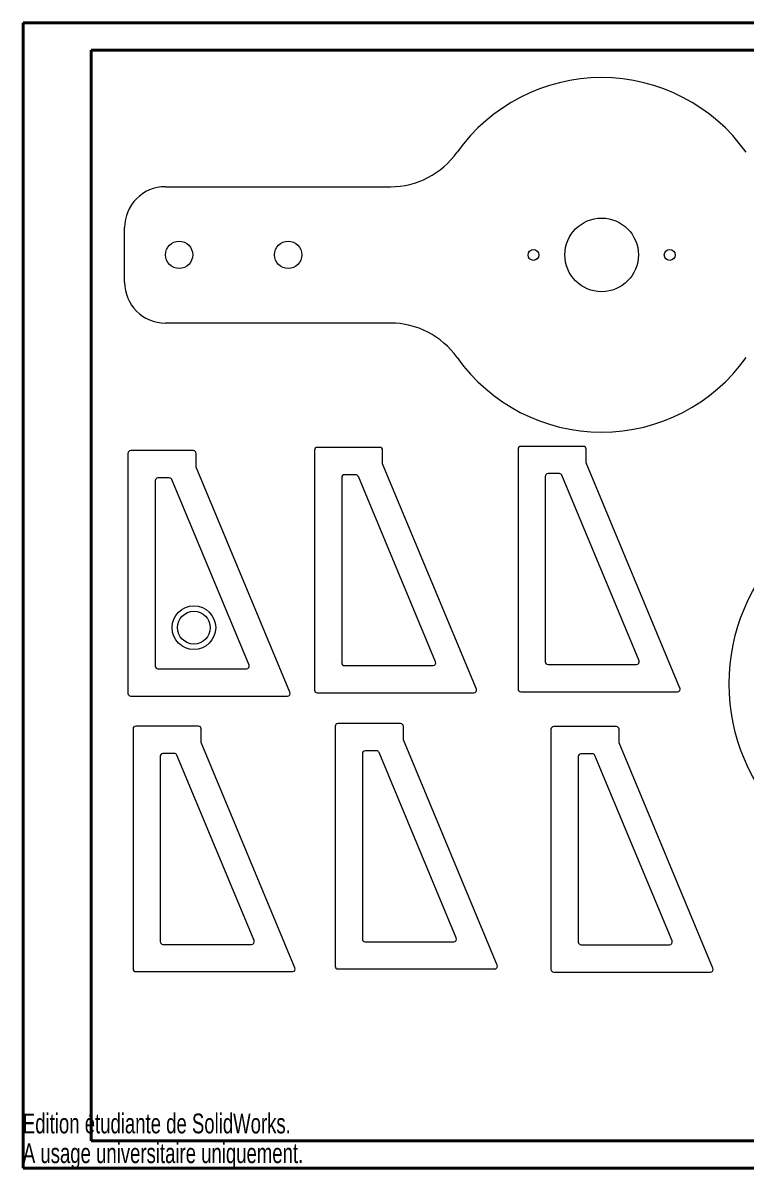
# Model space of a CAD drawing. Header units: millimetres. Extents: x 0 to 594, y 0 to 420.
# Drawn here: x 0 to 265.3, y -0.1 to 420.2 of the extents above; entities that cross this region are included whole.
import ezdxf

# ---------------------------------------------------------------- set-up
doc = ezdxf.new("R2010")
doc.units = ezdxf.units.MM
doc.styles.add('SLDTEXTSTYLE1', font='TXT', dxfattribs={"width": 0.7})

msp = doc.modelspace()

# ---------------------------------------------------------------- linework, layer by layer
at = {"color": 7, "linetype": 'Continuous', "lineweight": 40}
for p, q in [((0.08, 0.21), (0.08, 420.21)), ((0.08, 420.21), (594.08, 420.21)), ((25.08, 10.21), (25.08, 410.21)), ((25.08, 410.21), (584.08, 410.21)), ((25.08, 10.21), (584.08, 10.21)), ((0.08, 0.21), (594.08, 0.21))]:
    msp.add_line(p, q, dxfattribs=at)
at = {"color": 7, "linetype": 'Continuous', "lineweight": 15}
for p, q in [((52.31, 360.15), (134.85, 360.15)), ((37.31, 325.15), (37.31, 345.15)), ((134.85, 310.15), (52.31, 310.15)), ((205.64, 264.94), (182.64, 264.94)), ((38.55, 262.36), (38.55, 174.36)), ((62.55, 263.36), (39.55, 263.36)), ((63.55, 257.36), (63.55, 262.36)), ((106.97, 263.55), (106.97, 175.55)), ((130.97, 264.55), (107.97, 264.55)), ((131.97, 258.55), (131.97, 263.55)), ((181.64, 263.94), (181.64, 175.94)), ((206.64, 258.94), (206.64, 263.94)), ((97.98, 174.74), (63.55, 257.36)), ((166.39, 175.94), (131.97, 258.55)), ((241.06, 176.32), (206.64, 258.94)), ((48.55, 252.36), (48.55, 184.36)), ((53.72, 253.36), (49.55, 253.36)), ((82.98, 184.74), (54.64, 252.74)), ((116.97, 253.55), (116.97, 185.55)), ((122.13, 254.55), (117.97, 254.55)), ((151.39, 185.94), (123.06, 253.94)), ((191.64, 253.94), (191.64, 185.94)), ((196.81, 254.94), (192.64, 254.94)), ((226.06, 186.32), (197.73, 254.32)), ((192.64, 184.94), (225.14, 184.94)), ((49.55, 183.36), (82.05, 183.36)), ((117.97, 184.55), (150.47, 184.55)), ((39.55, 173.36), (97.05, 173.36)), ((107.97, 174.55), (165.47, 174.55)), ((182.64, 174.94), (240.14, 174.94)), ((40.4, 161.32), (40.4, 73.32)), ((64.4, 162.32), (41.4, 162.32)), ((65.4, 156.32), (65.4, 161.32)), ((114.57, 162.28), (114.57, 74.28)), ((138.57, 163.28), (115.57, 163.28)), ((139.57, 157.28), (139.57, 162.28)), ((193.73, 161.17), (193.73, 73.17)), ((217.73, 162.17), (194.73, 162.17)), ((218.73, 156.17), (218.73, 161.17)), ((99.82, 73.71), (65.4, 156.32)), ((174, 74.66), (139.57, 157.28)), ((253.15, 73.56), (218.73, 156.17)), ((50.4, 151.32), (50.4, 83.32)), ((55.57, 152.32), (51.4, 152.32)), ((84.82, 83.71), (56.49, 151.71)), ((124.57, 152.28), (124.57, 84.28)), ((129.74, 153.28), (125.57, 153.28)), ((159, 84.66), (130.66, 152.66)), ((208.9, 152.17), (204.73, 152.17)), ((238.15, 83.56), (209.82, 151.56)), ((203.73, 151.17), (203.73, 83.17)), ((51.4, 82.32), (83.9, 82.32)), ((125.57, 83.28), (158.07, 83.28)), ((204.73, 82.17), (237.23, 82.17)), ((41.4, 72.32), (98.9, 72.32)), ((115.57, 73.28), (173.07, 73.28)), ((194.73, 72.17), (252.23, 72.17))]:
    msp.add_line(p, q, dxfattribs=at)
for centre, radius in [((212.31, 335.15), 13.5), ((57.31, 335.15), 5), ((97.31, 335.15), 5), ((187.31, 335.15), 2), ((237.31, 335.15), 2), ((330.12, 177.83), 71), ((62.73, 198.45), 8), ((62.73, 198.45), 6)]:
    msp.add_circle(centre, radius, dxfattribs=at)
for centre, radius, start, end in [((212.31, 335.15), 65, 35.3765, 144.6235), ((134.85, 390.15), 30, 270, 324.6235), ((52.31, 345.15), 15, 90, 180), ((52.31, 325.15), 15, 180, 270), ((134.85, 280.15), 30, 35.3765, 90), ((212.31, 335.15), 65, 215.3765, 324.6235), ((182.64, 263.94), 1, 90, 180), ((205.64, 263.94), 1, 0, 90), ((39.55, 262.36), 1, 90, 180), ((62.55, 262.36), 1, 0, 90), ((107.97, 263.55), 1, 90, 180), ((130.97, 263.55), 1, 0, 90), ((49.55, 252.36), 1, 90, 180), ((53.72, 252.36), 1, 22.6199, 90), ((117.97, 253.55), 1, 90, 180), ((122.13, 253.55), 1, 22.6199, 90), ((192.64, 253.94), 1, 90, 180), ((196.81, 253.94), 1, 22.6199, 90), ((117.97, 185.55), 1, 180, 270), ((150.47, 185.55), 1, 270, 22.6199), ((192.64, 185.94), 1, 180, 270), ((225.14, 185.94), 1, 270, 22.6199), ((49.55, 184.36), 1, 180, 270), ((82.05, 184.36), 1, 270, 22.6199), ((39.55, 174.36), 1, 180, 270), ((97.05, 174.36), 1, 270, 22.6199), ((107.97, 175.55), 1, 180, 270), ((165.47, 175.55), 1, 270, 22.6199), ((182.64, 175.94), 1, 180, 270), ((240.14, 175.94), 1, 270, 22.6199), ((41.4, 161.32), 1, 90, 180), ((64.4, 161.32), 1, 0, 90), ((115.57, 162.28), 1, 90, 180), ((138.57, 162.28), 1, 0, 90), ((194.73, 161.17), 1, 90, 180), ((217.73, 161.17), 1, 0, 90), ((51.4, 151.32), 1, 90, 180), ((55.57, 151.32), 1, 22.6199, 90), ((125.57, 152.28), 1, 90, 180), ((129.74, 152.28), 1, 22.6199, 90), ((204.73, 151.17), 1, 90, 180), ((208.9, 151.17), 1, 22.6199, 90), ((125.57, 84.28), 1, 180, 270), ((158.07, 84.28), 1, 270, 22.6199), ((51.4, 83.32), 1, 180, 270), ((83.9, 83.32), 1, 270, 22.6199), ((204.73, 83.17), 1, 180, 270), ((237.23, 83.17), 1, 270, 22.6199), ((41.4, 73.32), 1, 180, 270), ((98.9, 73.32), 1, 270, 22.6199), ((115.57, 74.28), 1, 180, 270), ((173.07, 74.28), 1, 270, 22.6199), ((194.73, 73.17), 1, 180, 270), ((252.23, 73.17), 1, 270, 22.6199)]:
    msp.add_arc(centre, radius, start, end, dxfattribs=at)

# ---------------------------------------------------------------- texts
at = {"color": 7, "linetype": 'Continuous', "char_height": 7.266, "attachment_point": 1, "style": 'SLDTEXTSTYLE1'}
for s, insert in [('Edition étudiante de SolidWorks.', (0, 20.27)), ('A usage universitaire uniquement.', (0, 9.37))]:
    msp.add_mtext(s, dxfattribs=dict(at, insert=insert))

doc.saveas('drawing.dxf')
